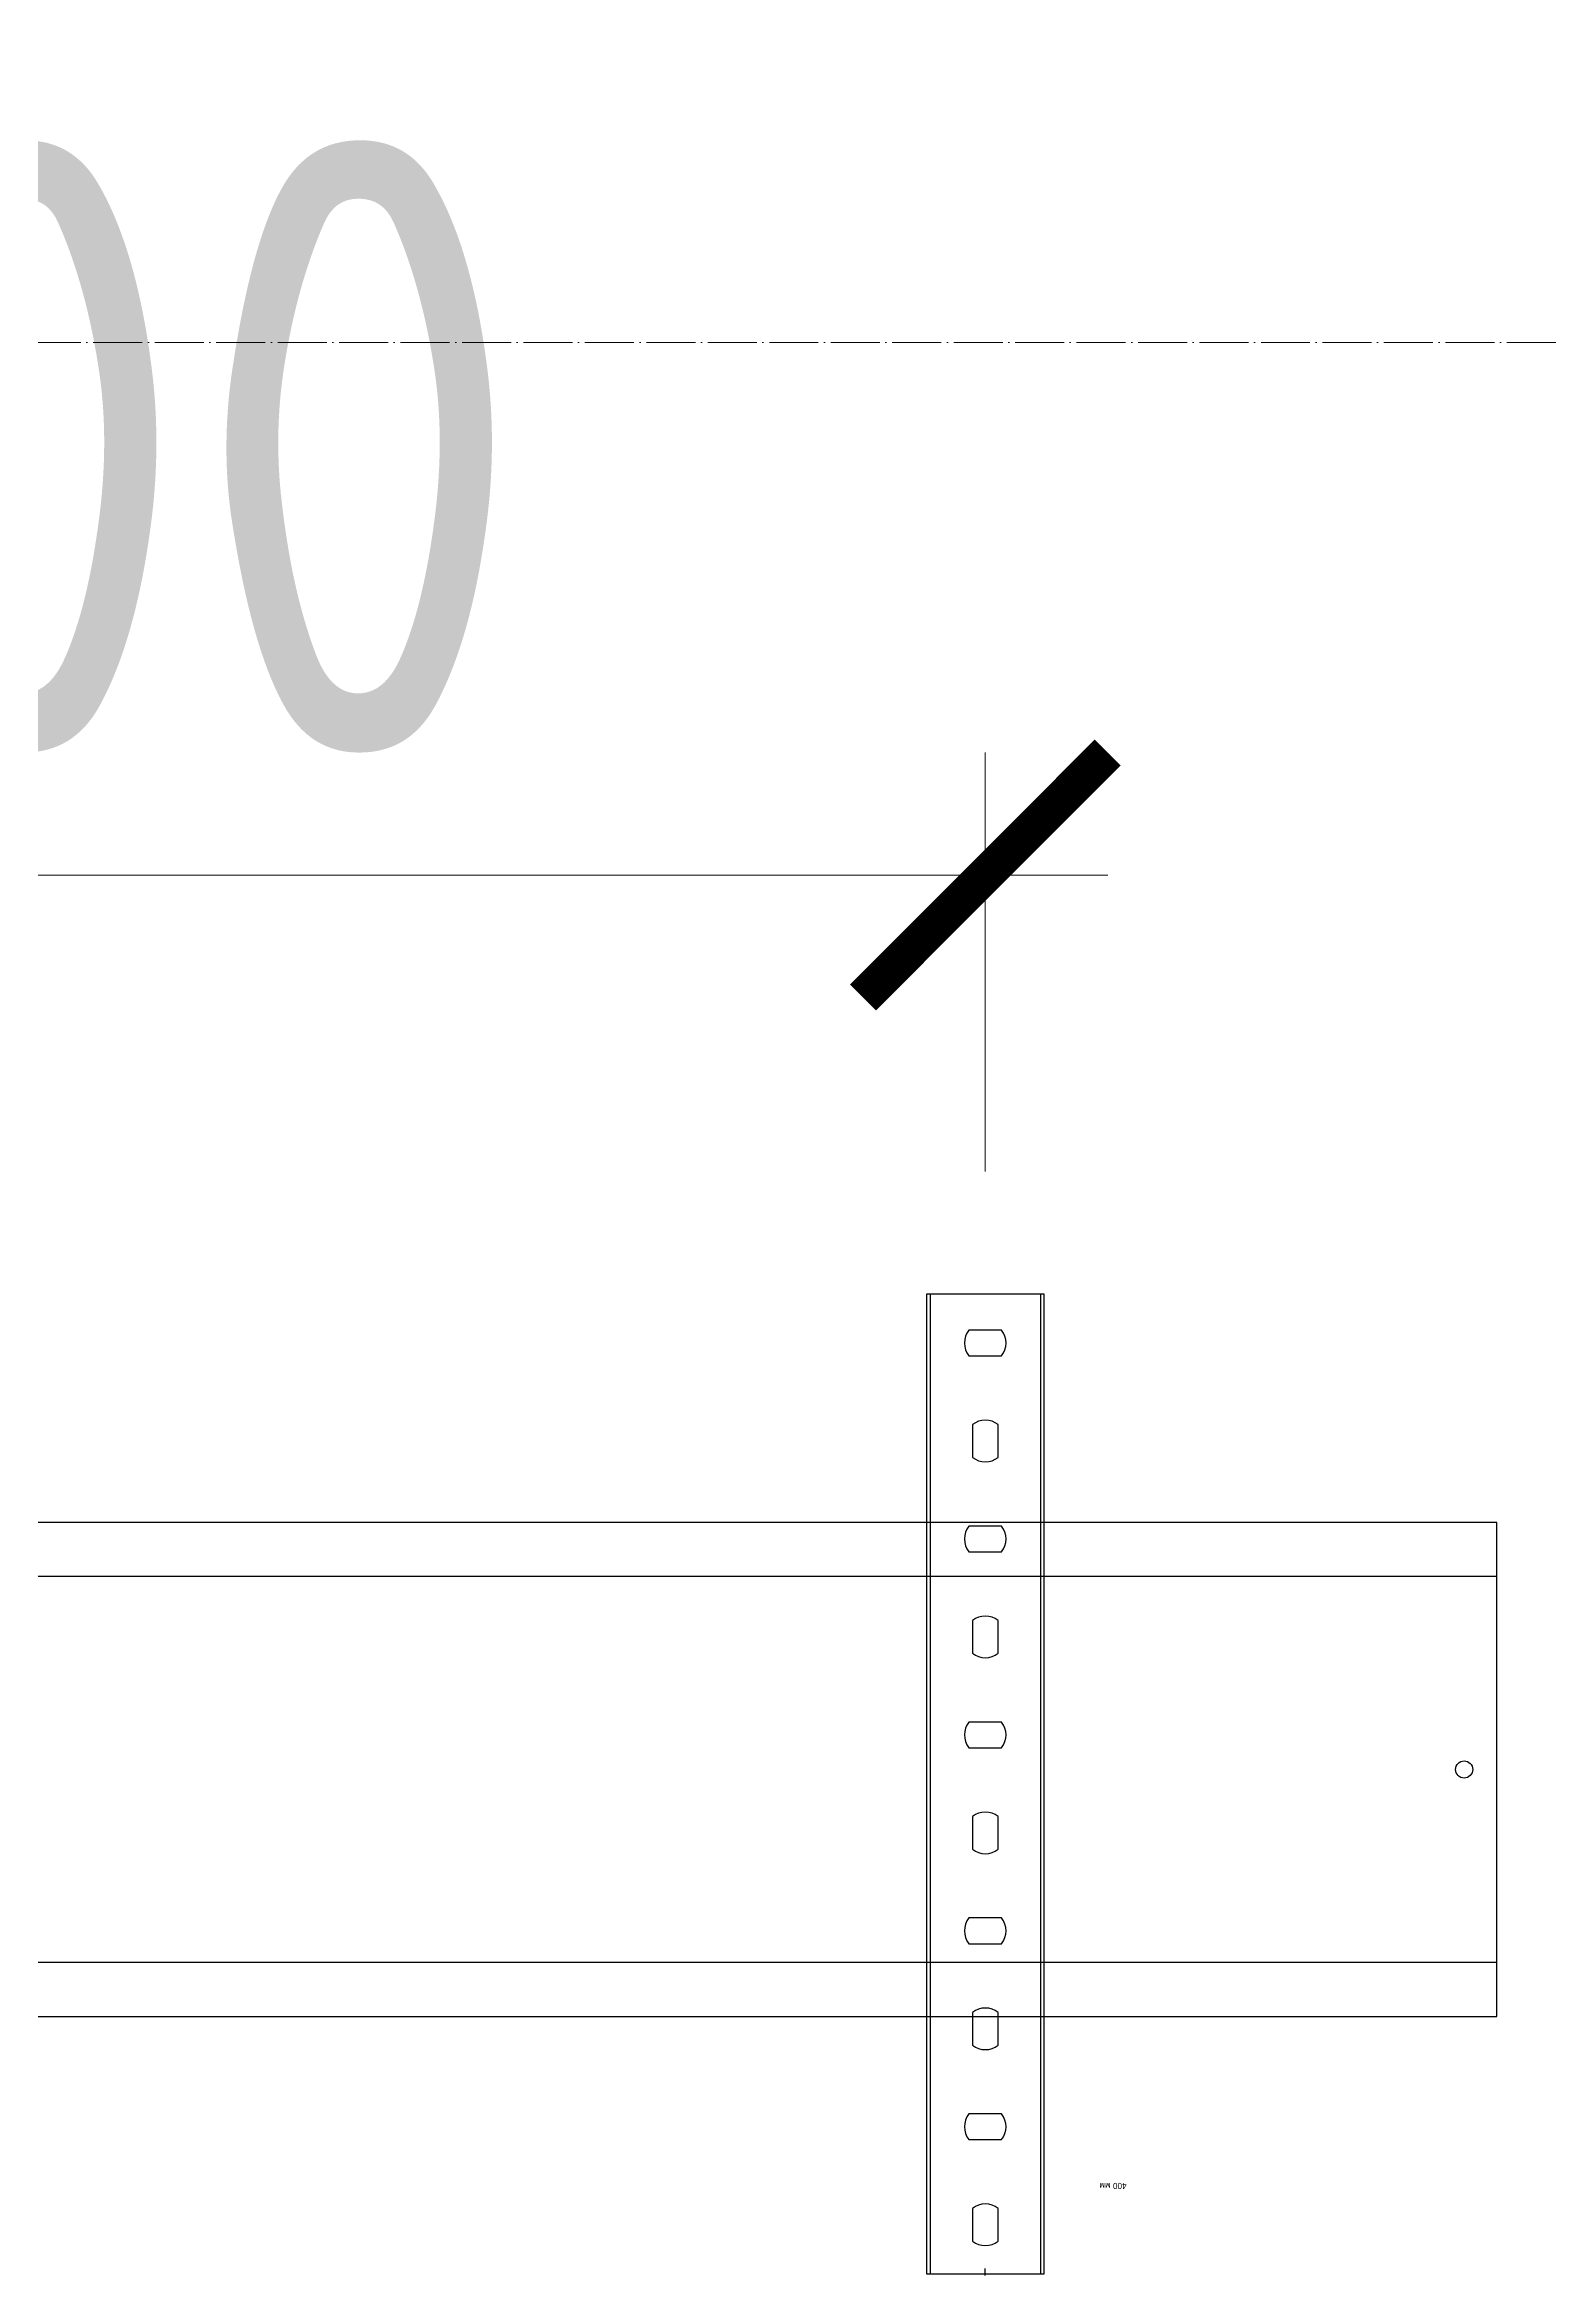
# Model space of a CAD drawing. Header units: millimetres. Extents: x -42533 to 645315, y 3457 to 82611.
# Drawn here: x 152002 to 152617, y 50951 to 51862 of the extents above; entities that cross this region are included whole.
import ezdxf
from ezdxf.enums import TextEntityAlignment as Align

# ---------------------------------------------------------------- set-up
doc = ezdxf.new("R2018")
doc.units = ezdxf.units.MM
doc.linetypes.add('ADSK_Линия сетки', pattern=[25, 20, -2.5, 0, -2.5])
for name, color, linetype in [('00_00_потолок_Панели из стали', 7, 'Continuous'), ('ЭОМ_Лотки авар.', 1, 'Continuous'), ('ЭОМ_Лотки рабочие', 5, 'Continuous')]:
    doc.layers.add(name, color=color, linetype=linetype)
doc.layers.add('Оси', color=253, linetype='Continuous', lineweight=9)
doc.layers.add('ШТРИХОВКА', color=252, linetype='Continuous', lineweight=15)
doc.styles.get("Standard").update_dxf_attribs({"font": 'arial.ttf'})
doc.styles.add('М2', font='isocpeur.ttf', dxfattribs={"width": 0.8})
doc.dimstyles.new('М2-100', dxfattribs={"dimtxt": 250, "dimasz": 100, "dimexe": 50, "dimexo": 50, "dimgap": 50, "dimtad": 1, "dimdec": 0, "dimzin": 1, "dimtxsty": 'М2', "dimblk": 'ARCHTICK', "dimcen": 2.5, "dimdle": 50, "dimclre": 256, "dimclrt": 256, "dimadec": 0, "dimazin": 0, "dimtfac": 1, "dimtdec": 0, "dimtix": 1, "dimtmove": 1, "dimatfit": 3, "dimldrblk": 'NONE', "dimfxl": 1, "dimtolj": 1, "dimlwd": 9, "dimlwe": 9, "dimarcsym": 1})

# ---------------------------------------------------------------- blocks, each defined once
blk = doc.blocks.new('План 2 этажа')
at = {"layer": 'Оси', "color": 8, "linetype": 'ADSK_Линия сетки'}
blk.add_line((-9428.371, 20583.7), (56691.21, 20583.7), dxfattribs=at)
blk = doc.blocks.new('*U167')
at = {"color": 0, "linetype": 'Continuous', "lineweight": 25}
for p, q in [((-78.8, -1200.3), (-78.8, 0)), ((78.8, -1200.3), (78.8, 0))]:
    blk.add_line(p, q, dxfattribs=at)
blk.add_lwpolyline([(100.8, -1200.3), (100.8, 0), (-100.8, 0), (-100.8, -1200.3)], close=True, dxfattribs=at)
at = {"color": 0, "linetype": 'ByBlock', "lineweight": -2}
for centre in [(0, -15), (0, -1186.99)]:
    blk.add_circle(centre, 3.5, dxfattribs=at)
at = {"color": 0, "linetype": 'Continuous', "lineweight": 25}
for centre, radius in [((0, -15), 3.5), ((-89.8, -35), 3.65), ((89.8, -35), 3.65)]:
    blk.add_circle(centre, radius, dxfattribs=at)
at = {"color": 0, "flags": 9}
for tag, p in [('НАИМЕНОВАНИЕ', (-59.12, -7.02)), ('АРТИКУЛ', (-59.7, -11.85)), ('ПРИМЕЧАНИЕ', (-58.82, -17.26))]:
    blk.add_attdef(tag, text='', height=2.5, dxfattribs=at).set_placement(p, align=Align.TOP_LEFT)
at = {"color": 0, "lineweight": 30, "flags": 104}
for tag, p in [('ВЫСОТА', (-59.61, -20.92)), ('ШИРИНА', (-58.94, -25.15)), ('ДЛИНА', (-59.54, -36.09)), ('ТОЛЩИНА', (-58.99, -31.04))]:
    blk.add_attdef(tag, text='', height=2.5, dxfattribs=at).set_placement(p, align=Align.TOP_LEFT)
blk = doc.blocks.new('*U175')
at = {"color": 0, "linetype": 'ByBlock', "lineweight": -2}
for points in [[(24, -400), (24, 0), (-24, 0), (-24, -400)], [(-22.5, -400), (-22.5, 0)], [(22.5, -400), (22.5, 0)], [(-24, -400), (24, -400)]]:
    blk.add_lwpolyline(points, dxfattribs=at)
at = {"color": 254, "transparency": 33554483}
blk.add_lwpolyline([(0, 0.66), (0, -2.16)], dxfattribs=at)
at = {"color": 0, "linetype": 'ByBlock', "lineweight": -2}
for points in [[(-5.25, -13.32), (-5.25, -26.68, 0.345739), (5.25, -26.68), (5.25, -13.32, 0.345739)], [(-6.68, -54.75, 0.345739), (-6.68, -65.25), (6.68, -65.25, 0.345739), (6.68, -54.75)], [(-5.25, -93.32), (-5.25, -106.68, 0.345739), (5.25, -106.68), (5.25, -93.32, 0.345739)], [(-6.68, -134.75, 0.345739), (-6.68, -145.25), (6.68, -145.25, 0.345739), (6.68, -134.75)], [(-5.25, -173.32), (-5.25, -186.68, 0.345739), (5.25, -186.68), (5.25, -173.32, 0.345739)], [(-6.68, -214.75, 0.345739), (-6.68, -225.25), (6.68, -225.25, 0.345739), (6.68, -214.75)], [(-5.25, -253.32), (-5.25, -266.68, 0.345739), (5.25, -266.68), (5.25, -253.32, 0.345739)], [(-6.68, -294.75, 0.345739), (-6.68, -305.25), (6.68, -305.25, 0.345739), (6.68, -294.75)], [(-5.25, -333.32), (-5.25, -346.68, 0.345739), (5.25, -346.68), (5.25, -333.32, 0.345739)], [(-6.68, -374.75, 0.345739), (-6.68, -385.25), (6.68, -385.25, 0.345739), (6.68, -374.75)]]:
    blk.add_lwpolyline(points, format="xyb", close=True, dxfattribs=at)
at = {"flags": 9}
for tag, p in [('НАИМЕНОВАНИЕ', (-58.16, -19.4)), ('АРТИКУЛ', (-58.87, -24.46)), ('ПРИМЕЧАНИЕ', (-58.33, -30.8))]:
    blk.add_attdef(tag, p, '', height=2.5, dxfattribs=at)
at = {"lineweight": 30, "flags": 104}
blk.add_attdef('ДЛИНА', text='', height=2.5, dxfattribs=at).set_placement((-57.72, -34.59), align=Align.TOP_LEFT)
blk = doc.blocks.new('_ArchTick')
at = {"color": 0, "linetype": 'ByBlock', "lineweight": 70, "const_width": 0.15}
blk.add_lwpolyline([(-0.5, -0.5), (0.5, 0.5)], dxfattribs=at)
blk = doc.blocks.new('*D777')
at = {"layer": '00_00_потолок_Панели из стали', "lineweight": 9, "transparency": 16777216}
for p, q in [((151586.76, 51401.93), (151586.76, 51573)), ((152386.28, 51401.93), (152386.28, 51573))]:
    blk.add_line(p, q, dxfattribs=at)
at = {"layer": '00_00_потолок_Панели из стали', "color": 0, "lineweight": 9, "transparency": 16777216}
blk.add_line((151536.76, 51523), (152436.28, 51523), dxfattribs=at)
at = {"layer": 'Defpoints', "color": 0, "transparency": 16777216}
for p in [(152386.28, 51523), (151586.76, 51351.93), (152386.28, 51351.93)]:
    blk.add_point(p, dxfattribs=at)
at = {"layer": '00_00_потолок_Панели из стали', "color": 0, "lineweight": 9, "transparency": 16777216, "xscale": 100, "yscale": 100, "zscale": 100, "rotation": 180}
blk.add_blockref('_ArchTick', (151586.76, 51523), dxfattribs=at)
at = {"layer": '00_00_потолок_Панели из стали', "color": 0, "lineweight": 9, "transparency": 16777216, "xscale": 100, "yscale": 100, "zscale": 100}
blk.add_blockref('_ArchTick', (152386.28, 51523), dxfattribs=at)
at = {"layer": '00_00_потолок_Панели из стали', "transparency": 16777216, "insert": (151986.52, 51698), "char_height": 250, "attachment_point": 5, "style": 'М2'}
blk.add_mtext('\\A1;800', dxfattribs=at)
blk = doc.blocks.new('_None')

msp = doc.modelspace()

# ---------------------------------------------------------------- block references
at = {"layer": 'ШТРИХОВКА'}
msp.add_blockref('План 2 этажа', (149653.36, 31156.76), dxfattribs=at)

# ---------------------------------------------------------------- next in the draw order: block references
at = {"layer": 'ЭОМ_Лотки авар.', "color": 1}
ref = msp.add_blockref('*U167', (151394.85, 51157.83), dxfattribs=dict(at, rotation=89.99999999999999))
lines = msp.add_mtext('3000 мм', dxfattribs={"layer": '0', "color": 0, "insert": (151430.94, 51098.28), "char_height": 2.5, "attachment_point": 1, "rotation": 90})
ref.add_attrib('ДЛИНА', '', (151430.94, 51098.28), dxfattribs={"flags": 2}).embed_mtext(lines)
lines = msp.add_mtext('1,0 мм', dxfattribs={"layer": '0', "color": 0, "insert": (151425.89, 51098.83), "char_height": 2.5, "attachment_point": 1, "rotation": 90})
ref.add_attrib('ТОЛЩИНА', '', (151425.89, 51098.83), dxfattribs={"flags": 2}).embed_mtext(lines)
lines = msp.add_mtext('h=100 мм', dxfattribs={"layer": '0', "color": 0, "insert": (151415.77, 51098.22), "char_height": 2.5, "attachment_point": 1, "rotation": 90})
ref.add_attrib('ВЫСОТА', '', (151415.77, 51098.22), dxfattribs={"flags": 2}).embed_mtext(lines)
lines = msp.add_mtext('200 мм', dxfattribs={"layer": '0', "color": 0, "insert": (151420, 51098.88), "char_height": 2.5, "attachment_point": 1, "rotation": 90})
ref.add_attrib('ШИРИНА', '', (151420, 51098.88), dxfattribs={"flags": 2}).embed_mtext(lines)
at = {"layer": 'ЭОМ_Лотки рабочие'}
ref = msp.add_blockref('*U175', (152386.28, 50951.93), dxfattribs=dict(at, rotation=180))
lines = msp.add_mtext('400 мм', dxfattribs={"layer": '0', "insert": (152444, 50986.52), "char_height": 2.5, "attachment_point": 1, "rotation": 180})
ref.add_attrib('ДЛИНА', '', (152444, 50986.52)).embed_mtext(lines)

# ---------------------------------------------------------------- next in the draw order: dimensions: what is measured, and where the dimension line sits
at = {"layer": '00_00_потолок_Панели из стали'}
dim = msp.add_linear_dim(base=(152386.28, 51523), p1=(151586.76, 51351.93), p2=(152386.28, 51351.93), dimstyle='М2-100', dxfattribs=at)
dim.commit()
dim.dimension.update_dxf_attribs({"geometry": '*D777', "text_midpoint": (151986.52, 51698)})

doc.saveas('drawing.dxf')
